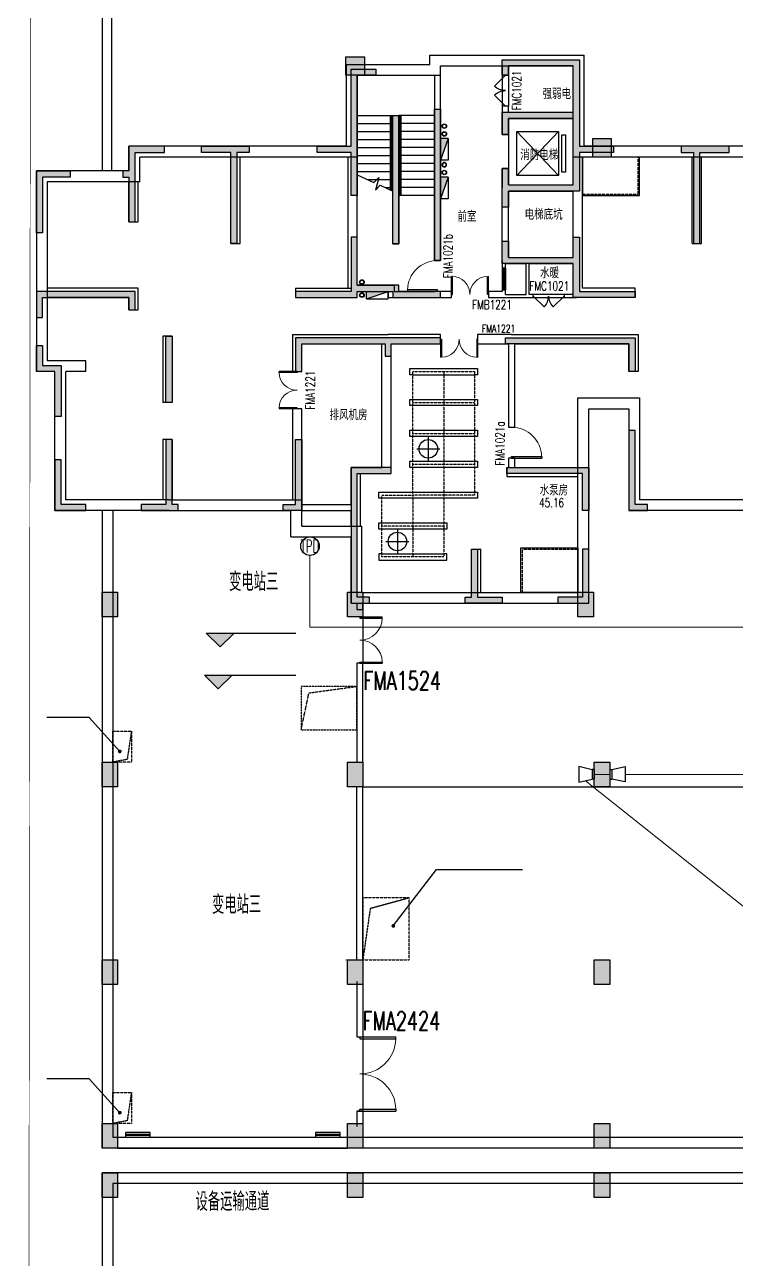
# Model space of a CAD drawing. Extents: x -1348811 to -222202, y -369435 to 53046.
# Drawn here: x -596776 to -573715, y -131861 to -91880 of the extents above; entities that cross this region are included whole.
import ezdxf
from ezdxf.enums import TextEntityAlignment as Align

# ---------------------------------------------------------------- set-up
doc = ezdxf.new("R2010")
doc.units = 0
doc.header["$LTSCALE"] = 10
doc.header["$MEASUREMENT"] = 0
for name, pattern in [('BORDER', [1.75, 0.5, -0.25, 0.5, -0.25, 0, -0.25]), ('DASH', [0.35, 0.25, -0.1]), ('DASHDOT', [25.4, 12.7, -6.35, 0, -6.35]), ('DASHED2', [0.375, 0.25, -0.125])]:
    doc.linetypes.add(name, pattern=pattern)
doc.layers.get('0').update_dxf_attribs({"linetype": 'CONTINUOUS'})
for name, color, linetype in [('A-STAIRS', 9, 'CONTINUOUS'), ('COLU', 1, 'CONTINUOUS'), ('COLU_HATCH', 252, 'CONTINUOUS'), ('DIM_ELEV', 3, 'CONTINUOUS'), ('DIM_LEAD', 3, 'CONTINUOUS'), ('DIM_SYMB', 3, 'CONTINUOUS'), ('E-EP', 6, 'CONTINUOUS'), ('jlq', 1, 'CONTINUOUS'), ('JPS-J-0', 6, 'CONTINUOUS'), ('JPS-X', 1, 'BORDER'), ('JPS-X-TEXT', 1, 'CONTINUOUS'), ('JPS-XHS', 7, 'CONTINUOUS'), ('jq-h', 252, 'CONTINUOUS'), ('jz', 121, 'CONTINUOUS'), ('OUTLINE', 93, 'DASH'), ('RD-equip', 3, 'CONTINUOUS'), ('RD-text', 4, 'CONTINUOUS'), ('STAIR', 9, 'CONTINUOUS'), ('TEXT', 7, 'CONTINUOUS'), ('wall', 8, 'CONTINUOUS'), ('WINDOW', 4, 'CONTINUOUS'), ('WINDOW_TEXT', 6, 'CONTINUOUS'), ('wj', 1, 'CONTINUOUS'), ('基坑', 132, 'CONTINUOUS'), ('控制线', 5, 'CONTINUOUS'), ('索引', 30, 'CONTINUOUS'), ('防火分区', 6, 'CONTINUOUS')]:
    doc.layers.add(name, color=color, linetype=linetype)
doc.layers.add('RD-line', color=2, linetype='CONTINUOUS', lineweight=0)
doc.styles.add('_TCH_SPACE', font='SIMPLEX', dxfattribs={"bigfont": 'GBCBIG'})
doc.styles.add('_TCH_WINDOW', font='SIMPLEX', dxfattribs={"bigfont": 'GBCBIG'})
doc.styles.add('_TEL_DIM', font='SIMPLEX', dxfattribs={"width": 0.8, "height": 3.5, "bigfont": 'HZTXT'})
doc.styles.add('FS1', font='txt4', dxfattribs={"width": 0.8, "bigfont": 'fstxt'})
doc.styles.add('FS2', font='tjromans.shx', dxfattribs={"width": 0.8, "bigfont": 'tjhztxt.shx'})
doc.styles.add('TEXT', font='tjromans.shx', dxfattribs={"width": 0.8, "height": 400, "bigfont": 'tjhztxt.shx'})
doc.linetypes.add('BRA', pattern='A,2.8,-0.1,["B",_TEL_DIM,S=0.07,R=0,X=0,Y=-0.12],-0.25', length=3.15)

# ---------------------------------------------------------------- blocks, each defined once
blk = doc.blocks.new('$DorLib2D$00000002')
for p, q in [((-0.5, 0), (-0.5, 0.4875)), ((-0.475, 0.4875), (-0.5, 0.4875)), ((-0.475, 0), (-0.475, 0.4875)), ((0.475, 0), (0.475, 0.4875)), ((0.475, 0.4875), (0.5, 0.4875)), ((0.5, 0), (0.5, 0.4875)), ((-0.5, 0), (-0.475, 0)), ((0.5, 0), (0.475, 0))]:
    blk.add_line(p, q)
at = {"lineweight": 13}
for centre, start, end in [((-0.4875, 0), 0, 88.53072), ((0.4875, 0), 91.46928, 180)]:
    blk.add_arc(centre, 0.4875, start, end, dxfattribs=at)
blk = doc.blocks.new('JG301')
at = {"layer": 'jq-h'}
for points in [[(-200, -1700), (-2500, -1700), (-2500, -2425), (-2300, -2425), (-2300, -1900), (-200, -1900), (-200, -4050), (-2300, -4050), (-2300, -3525), (-2500, -3525), (-2500, -4775), (-2300, -4775), (-2300, -4250), (0, -4250), (0, -3000), (1100, -3000), (1100, -2800), (0, -2800), (0, 0), (-2500, 0), (-2500, -500), (-2300, -500), (-2300, -200), (-200, -200)], [(-7200, -500), (-6600, -500), (-6600, -300), (-7400, -300), (-7400, -2800), (-8500, -2800), (-8500, -3000), (-7400, -3000), (-7400, -4400), (-7200, -4400)], [(-5850, -1800), (-6050, -1800), (-6050, -5960), (-5850, -5960)], [(-4500, -1600), (-4700, -1600), (-4700, -6500), (-4500, -6500)], [(-14600, -5250), (-14400, -5250), (-14400, -3000), (-13450, -3000), (-13450, -2800), (-14600, -2800), (-14600, -3600), (-14800, -3600), (-14800, -3800), (-14600, -3800)], [(-10700, -2800), (-12250, -2800), (-12250, -3000), (-11300, -3000), (-11300, -5950), (-11100, -5950), (-11100, -3000), (-10700, -3000)], [(3700, -5950), (3900, -5950), (3900, -3000), (4850, -3000), (4850, -2800), (3300, -2800), (3300, -3000), (3700, -3000)], [(-17400, -3800), (-16500, -3800), (-16500, -3600), (-17600, -3600), (-17600, -3600), (-17600, -5600), (-17400, -5600)], [(-9200, -7700), (-7200, -7700), (-7200, -7500), (-6050, -7500), (-6050, -7700), (-4500, -7700), (-4500, -7500), (-5850, -7500), (-5850, -7300), (-7200, -7300), (-7200, -5750), (-7400, -5750), (-7400, -7500), (-9200, -7500)], [(0, -5750), (0, -7500), (1800, -7500), (1800, -7700), (-200, -7700), (-200, -6600), (-2300, -6600), (-2500, -6600), (-2500, -5875), (-2300, -5875), (-2300, -6400), (-200, -6400), (-200, -5750)], [(-14400, -7500), (-17600, -7500), (-17600, -8350), (-17400, -8350), (-17400, -7700), (-14600, -7700), (-14600, -8100), (-14400, -8100)], [(-13400, -11100), (-13200, -11100), (-13200, -8950), (-13400, -8950)], [(-4500, -9000), (-9200, -9000), (-9200, -10100), (-9000, -10100), (-9000, -9200), (-6300, -9200), (-6300, -9600), (-6100, -9600), (-6100, -9200), (-4500, -9200)], [(1800, -9000), (-2400, -9000), (-2400, -9200), (1600, -9200), (1600, -10100), (1800, -10100)], [(-16800, -10100), (-16800, -9900), (-17400, -9900), (-17400, -9250), (-17600, -9250), (-17600, -10100), (-17000, -10100), (-17000, -11550), (-16800, -11550)], [(-14200, -14600), (-13000, -14600), (-13000, -14400), (-13200, -14400), (-13200, -12300), (-13400, -12300), (-13400, -14400), (-14200, -14400)], [(-9000, -12300), (-9200, -12300), (-9200, -14400), (-9600, -14400), (-9600, -14600), (-9000, -14600)], [(1800, -12000), (1600, -12000), (1600, -14600), (2200, -14600), (2200, -14400), (1800, -14400)], [(-17000, -14600), (-16000, -14600), (-16000, -14400), (-16800, -14400), (-16800, -12950), (-17000, -12950)], [(-7200, -13400), (-6100, -13400), (-6100, -13200), (-7400, -13200), (-7400, -17600), (-6800, -17600), (-6800, -17400), (-7200, -17400)], [(100, -14600), (300, -14600), (300, -13200), (-2350, -13200), (-2350, -13400), (100, -13400)], [(-3700, -17600), (-2500, -17600), (-2500, -17400), (-3300, -17400), (-3300, -15850), (-3500, -15850), (-3500, -17400), (-3700, -17400)], [(300, -15850), (100, -15850), (100, -17400), (-700, -17400), (-700, -17600), (300, -17600)]]:
    blk.add_hatch(color=256, dxfattribs=at).paths.add_polyline_path(points)
at = {"layer": 'wj'}
for points in [[(1100, -3000), (0, -3000), (0, -4250), (-2300, -4250), (-2300, -4775), (-2500, -4775), (-2500, -3525), (-2300, -3525), (-2300, -4050), (-200, -4050), (-200, -1900), (-2300, -1900), (-2300, -2425), (-2500, -2425), (-2500, -1700), (-200, -1700), (-200, -200), (-2300, -200), (-2300, -500), (-2500, -500), (-2500, 0), (0, 0), (0, -2800), (1100, -2800), (1100, -3000)], [(-7200, -500), (-7200, -4400), (-7400, -4400), (-7400, -3000), (-8500, -3000), (-8500, -2800), (-7400, -2800), (-7400, -300), (-6600, -300), (-6600, -500), (-7200, -500)], [(-14400, -5250), (-14400, -3000), (-13450, -3000), (-13450, -2800), (-14600, -2800), (-14600, -3600), (-14800, -3600), (-14800, -3800), (-14600, -3800), (-14600, -5250), (-14400, -5250)], [(-11300, -3000), (-12250, -3000), (-12250, -2800), (-10700, -2800), (-10700, -3000), (-11100, -3000), (-11100, -5950), (-11300, -5950), (-11300, -3000)], [(3900, -3000), (4850, -3000), (4850, -2800), (3300, -2800), (3300, -3000), (3700, -3000), (3700, -5950), (3900, -5950), (3900, -3000)], [(-17400, -3800), (-17400, -5600), (-17600, -5600), (-17600, -3600), (-16500, -3600), (-16500, -3800), (-17400, -3800)], [(0, -5750), (0, -7500), (1800, -7500), (1800, -7700), (-200, -7700), (-200, -6600), (-2300, -6600), (-2300, -6600), (-2500, -6600), (-2500, -5875), (-2300, -5875), (-2300, -6400), (-200, -6400), (-200, -5750), (0, -5750)], [(-14400, -7500), (-17600, -7500), (-17600, -8350), (-17400, -8350), (-17400, -7700), (-14600, -7700), (-14600, -8100), (-14400, -8100), (-14400, -7500)], [(-9200, -9000), (-9200, -10100), (-9000, -10100), (-9000, -9200), (-6300, -9200), (-6300, -9600), (-6100, -9600), (-6100, -9200), (-4500, -9200), (-4500, -9000), (-9200, -9000)], [(-17400, -9250), (-17400, -9900), (-16800, -9900), (-16800, -10100), (-16800, -10100), (-16800, -11550), (-17000, -11550), (-17000, -10100), (-17600, -10100), (-17600, -9250), (-17400, -9250)], [(-14200, -14400), (-14200, -14600), (-13000, -14600), (-13000, -14400), (-13200, -14400), (-13200, -12300), (-13400, -12300), (-13400, -14400), (-14200, -14400)], [(1600, -14600), (2200, -14600), (2200, -14400), (1800, -14400), (1800, -12000), (1600, -12000), (1600, -14600)], [(-16800, -14400), (-16800, -12950), (-17000, -12950), (-17000, -14600), (-16000, -14600), (-16000, -14400), (-16800, -14400)], [(-7400, -17600), (-6800, -17600), (-6800, -17400), (-7200, -17400), (-7200, -13400), (-6100, -13400), (-6100, -13200), (-7400, -13200), (-7400, -17600)], [(300, -14600), (100, -14600), (100, -13400), (-2350, -13400), (-2350, -13200), (300, -13200), (300, -14600)], [(-3700, -17400), (-3500, -17400), (-3500, -15850), (-3300, -15850), (-3300, -17400), (-2500, -17400), (-2500, -17600), (-3700, -17600), (-3700, -17400)], [(-700, -17400), (-700, -17600), (300, -17600), (300, -15850), (100, -15850), (100, -17400), (-700, -17400)]]:
    blk.add_lwpolyline(points, dxfattribs=at)
for points in [[(-5850, -1800), (-5850, -5960), (-6050, -5960), (-6050, -1800)], [(-4700, -1600), (-4500, -1600), (-4500, -6500), (-4700, -6500)], [(-7200, -7700), (-7200, -7500), (-6050, -7500), (-6050, -7700), (-4500, -7700), (-4500, -7500), (-5850, -7500), (-5850, -7300), (-7200, -7300), (-7200, -5750), (-7400, -5750), (-7400, -7500), (-9200, -7500), (-9200, -7700)], [(-13200, -8950), (-13200, -11100), (-13400, -11100), (-13400, -8950)], [(1600, -10100), (1600, -9200), (-2400, -9200), (-2400, -9000), (1800, -9000), (1800, -10100)], [(-9600, -14400), (-9200, -14400), (-9200, -12300), (-9000, -12300), (-9000, -14600), (-9600, -14600)]]:
    blk.add_lwpolyline(points, close=True, dxfattribs=at)
blk = doc.blocks.new('zw')
at = {"layer": 'COLU_HATCH'}
for points in [[(7900, -54356), (8500, -54356), (8500, -54956), (7900, -54956)], [(15900, -57006), (16500, -57006), (16500, -57606), (15900, -57606)], [(0, -71700), (500, -71700), (500, -72500), (0, -72500)], [(7950, -71700), (8450, -71700), (8450, -72500), (7950, -72500)], [(15420, -71700), (15920, -71700), (15920, -72500), (15420, -72500)], [(0, -77200), (500, -77200), (500, -78000), (0, -78000)], [(7950, -77200), (8450, -77200), (8450, -78000), (7950, -78000)], [(15950, -77200), (16450, -77200), (16450, -78000), (15950, -78000)], [(0, -83600), (500, -83600), (500, -84400), (0, -84400)], [(7950, -83600), (8450, -83600), (8450, -84400), (7950, -84400)], [(15950, -83600), (16450, -83600), (16450, -84400), (15950, -84400)], [(0, -88900), (500, -88900), (500, -89700), (0, -89700)], [(7950, -88900), (8450, -88900), (8450, -89700), (7950, -89700)], [(15950, -88900), (16450, -88900), (16450, -89700), (15950, -89700)], [(0, -90500), (500, -90500), (500, -91300), (0, -91300)], [(7950, -90500), (8450, -90500), (8450, -91300), (7950, -91300)], [(15950, -90500), (16450, -90500), (16450, -91300), (15950, -91300)]]:
    blk.add_hatch(color=256, dxfattribs=at).paths.add_polyline_path(points)
at = {"layer": 'COLU'}
for points in [[(7900, -54356), (8500, -54356), (8500, -54956), (7900, -54956)], [(15900, -57006), (16500, -57006), (16500, -57606), (15900, -57606)], [(0, -71700), (500, -71700), (500, -72500), (0, -72500)], [(7950, -71700), (8450, -71700), (8450, -72500), (7950, -72500)], [(15420, -71700), (15920, -71700), (15920, -72500), (15420, -72500)], [(0, -77200), (500, -77200), (500, -78000), (0, -78000)], [(7950, -77200), (8450, -77200), (8450, -78000), (7950, -78000)], [(15950, -77200), (16450, -77200), (16450, -78000), (15950, -78000)], [(0, -83600), (500, -83600), (500, -84400), (0, -84400)], [(7950, -83600), (8450, -83600), (8450, -84400), (7950, -84400)], [(15950, -83600), (16450, -83600), (16450, -84400), (15950, -84400)], [(0, -88900), (500, -88900), (500, -89700), (0, -89700)], [(7950, -88900), (8450, -88900), (8450, -89700), (7950, -89700)], [(15950, -88900), (16450, -88900), (16450, -89700), (15950, -89700)], [(0, -90500), (500, -90500), (500, -91300), (0, -91300)], [(7950, -90500), (8450, -90500), (8450, -91300), (7950, -91300)], [(15950, -90500), (16450, -90500), (16450, -91300), (15950, -91300)]]:
    blk.add_lwpolyline(points, close=True, dxfattribs=at)
blk = doc.blocks.new('jlqq')
at = {"layer": 'jlq'}
for p, q in [((1155, -3422), (1155, -65271)), ((1455, -3373), (1455, -65271)), ((1455, -65271), (1155, -65271)), ((1155, -76271), (1155, -96915)), ((1505, -76271), (1155, -76271)), ((1505, -76271), (1505, -96565)), ((1505, -96565), (65105, -96565)), ((65105, -96915), (1155, -96915)), ((1155, -97715), (1155, -103515)), ((65105, -97715), (1155, -97715)), ((65105, -98065), (1505, -98065)), ((1505, -98065), (1505, -140248))]:
    blk.add_line(p, q, dxfattribs=at)
blk = doc.blocks.new('DTTT')
at = {"layer": 'jz'}
for p, q in [((748, -792), (-748, 792)), ((-748, -792), (748, 792))]:
    blk.add_line(p, q, dxfattribs=at)
for points in [[(-1003, -673), (-1003, 673), (-871, 673), (-871, -673)], [(-748, -792), (-748, 792), (748, 792), (748, -792)]]:
    blk.add_lwpolyline(points, close=True, dxfattribs=at)
blk = doc.blocks.new('Manhole')
for p, q in [((500, -875), (500, -125)), ((125, -500), (875, -500))]:
    blk.add_line(p, q)
blk.add_circle((500, -500), 300)
blk = doc.blocks.new('st02')
at = {"layer": 'DIM_SYMB'}
blk.add_lwpolyline([(0, -1930), (537, -2172), (693, -2013), (587, -2426), (742, -2265), (1150, -2450)], dxfattribs=at)
at = {"layer": 'STAIR'}
for p, q in [((0, 0), (1150, 0)), ((1080, -2418), (1080, 0)), ((1120, -2436), (1120, 0)), ((2500, 0), (1350, 0)), ((1380, -2600), (1380, 0)), ((1420, -2600), (1420, 0)), ((0, -260), (1080, -260)), ((1120, -260), (1150, -260)), ((1380, -260), (1350, -260)), ((2500, -260), (1420, -260)), ((0, -520), (1080, -520)), ((0, -780), (1080, -780)), ((1120, -520), (1150, -520)), ((1120, -780), (1150, -780)), ((1380, -520), (1350, -520)), ((1380, -780), (1350, -780)), ((2500, -520), (1420, -520)), ((2500, -780), (1420, -780)), ((0, -1040), (1080, -1040)), ((1120, -1040), (1150, -1040)), ((1380, -1040), (1350, -1040)), ((2500, -1040), (1420, -1040)), ((0, -1300), (1080, -1300)), ((0, -1560), (1080, -1560)), ((1120, -1300), (1150, -1300)), ((1120, -1560), (1150, -1560)), ((1380, -1300), (1350, -1300)), ((1380, -1560), (1350, -1560)), ((2500, -1300), (1420, -1300)), ((2500, -1560), (1420, -1560)), ((0, -1820), (1080, -1820)), ((1120, -1820), (1150, -1820)), ((1380, -1820), (1350, -1820)), ((2500, -1820), (1420, -1820)), ((332, -2080), (1080, -2080)), ((609, -2340), (670, -2340)), ((907, -2340), (1080, -2340)), ((1120, -2080), (1150, -2080)), ((1120, -2340), (1150, -2340)), ((1380, -2080), (1350, -2080)), ((1380, -2340), (1350, -2340)), ((2500, -2080), (1420, -2080)), ((2500, -2340), (1420, -2340)), ((2500, -2600), (1350, -2600))]:
    blk.add_line(p, q, dxfattribs=at)
blk = doc.blocks.new('FF')
at = {"linetype": 'Continuous'}
for radius in [75, 60]:
    blk.add_circle((0, 0), radius, dxfattribs=at)
blk = doc.blocks.new('DXHS')
at = {"layer": 'JPS-XHS'}
blk.add_hatch(color=256, dxfattribs=at).paths.add_polyline_path([(-350, 240), (-350, 0), (350, 0)])
at = {"layer": 'JPS-XHS', "linetype": 'Continuous'}
for p, q in [((-350, 240), (-350, 0)), ((-350, 240), (350, 240)), ((-350, 0), (350, 0)), ((350, 240), (350, 0))]:
    blk.add_line(p, q, dxfattribs=at)
at = {"layer": 'JPS-XHS'}
blk.add_line((-350, 240), (350, 0), dxfattribs=at)
blk = doc.blocks.new('A$C154042D1')
at = {"layer": 'JPS-X'}
for p, rotation in [((13120, -2050), 270), ((13120, -2300), 270), ((13120, -3550), 270), ((42680, -3300), 90), ((10450, -7100), 180), ((10450, -7520), 180)]:
    blk.add_blockref('FF', p, dxfattribs=dict(at, rotation=rotation))
at = {"layer": 'JPS-X', "xscale": -1}
for p, rotation in [((42680, -2050), 90), ((42680, -2300), 90), ((13120, -3300), 270), ((42680, -3550), 90), ((45350, -7100), 180), ((45350, -7520), 180)]:
    blk.add_blockref('FF', p, dxfattribs=dict(at, rotation=rotation))
at = {"layer": 'JPS-XHS'}
for p, rotation in [((13000, -2800), 270), ((13000, -4050), 270), ((44850, -7400), 180)]:
    blk.add_blockref('DXHS', p, dxfattribs=dict(at, rotation=rotation))
at = {"layer": 'JPS-XHS', "xscale": -1}
for p, rotation in [((42800, -2800), 90), ((42800, -4050), 90), ((10950, -7400), 180)]:
    blk.add_blockref('DXHS', p, dxfattribs=dict(at, rotation=rotation))
blk = doc.blocks.new('$DorLib2D$00000001')
for p, q in [((0.45, 0.975), (0.5, 0.975)), ((0.45, 0), (0.45, 0.975)), ((0.5, 0), (0.5, 0.975)), ((0.5, 0), (0.45, 0))]:
    blk.add_line(p, q)
at = {"lineweight": 13}
blk.add_arc((0.475, 0), 0.975, 91.4693, 180, dxfattribs=at)
blk = doc.blocks.new('$WINLIB2D$00000001')
for p, q in [((-0.5, 0.5), (0.5, 0.5)), ((-0.5, 0.5), (-0.5, -0.5)), ((0.5, 0.167), (-0.5, 0.167)), ((0.5, -0.5), (0.5, 0.5)), ((0.5, -0.167), (-0.5, -0.167)), ((-0.5, -0.5), (0.5, -0.5))]:
    blk.add_line(p, q)
blk = doc.blocks.new('$DorLib2D$00000116')
at = {"color": 0}
for p, q in [((-0.5, 0), (-0.146, 0.354)), ((0.5, 0), (0.146, 0.354))]:
    blk.add_line(p, q, dxfattribs=at)
for centre, start, end in [((-0.5, 0), 0, 45), ((0.5, 0), 135, 180)]:
    blk.add_arc(centre, 0.5, start, end, dxfattribs=at)
blk = doc.blocks.new('p2j3')
at = {"layer": 'DIM_SYMB'}
for points in [[(10940, 1800, 0, 0, 0), (10940, 800, 80, 0, 0), (10940, 500, 0, 0, 0)], [(12360, -800, 0, 0, 0), (12360, 1500, 80, 0, 0), (12360, 1800, 0, 0, 0)]]:
    blk.add_lwpolyline(points, format="xyseb", dxfattribs=at)
at = {"layer": 'JPS-J-0', "linetype": 'DASH'}
for p, q in [((13200, -6500), (13200, -10500)), ((12200, -7500), (14200, -7500)), ((12200, -8500), (14200, -8500)), ((12200, -9500), (14200, -9500)), ((13200, -10500), (12200, -10500)), ((12200, -10500), (12200, -12500)), ((13200, -11500), (11200, -11500))]:
    blk.add_line(p, q, dxfattribs=at)
for points in [[(17700, 450), (17700, -750), (19500, -750), (19500, 450)], [(17550, -12250), (17550, -13650), (15750, -13650), (15750, -12250)]]:
    blk.add_lwpolyline(points, close=True, dxfattribs=at)
at = {"layer": 'JPS-J-0'}
for points in [[(17700, 450), (17700, -800), (19550, -800), (19550, 450)], [(17550, -12200), (17550, -13650), (15700, -13650), (15700, -12200)]]:
    blk.add_lwpolyline(points, close=True, dxfattribs=at)
at = {"layer": 'JPS-J-0', "linetype": 'DASH'}
for points in [[(12200, -10500), (12200, -6500), (14200, -6500), (14200, -10500), (13200, -10500), (13200, -12500), (11200, -12500), (11200, -10500), (12200, -10500)], [(12200, -9500), (14200, -9500)]]:
    blk.add_lwpolyline(points, dxfattribs=at)
at = {"layer": 'JPS-J-0', "color": 2}
for points in [[(12200, -6600), (12100, -6600), (12100, -6400), (14300, -6400), (14300, -6600), (14200, -6600)], [(12200, -6600), (14200, -6600)], [(12200, -7600), (12100, -7600), (12100, -7400), (12200, -7400)], [(12200, -7400), (14200, -7400)], [(14200, -7400), (14300, -7400), (14300, -7600), (14200, -7600)], [(14200, -7600), (12200, -7600)], [(12200, -8600), (12100, -8600), (12100, -8400), (12200, -8400)], [(12200, -8400), (14200, -8400)], [(14200, -8600), (12200, -8600)], [(14200, -8400), (14300, -8400), (14300, -8600), (14200, -8600)], [(12200, -9600), (12100, -9600), (12100, -9400), (12200, -9400)], [(12200, -9400), (14200, -9400)], [(14200, -9400), (14300, -9400), (14300, -9600), (14200, -9600)], [(14200, -9600), (12200, -9600)], [(11200, -10600), (11100, -10600), (11100, -10400), (11200, -10400)], [(11200, -10400), (14200, -10400)], [(14200, -10600), (11200, -10600)], [(14200, -10400), (14300, -10400), (14300, -10600), (14200, -10600)], [(11200, -11600), (11100, -11600), (11100, -11400), (11200, -11400)], [(11200, -11400), (13200, -11400)], [(13200, -11400), (13300, -11400), (13300, -11600), (13200, -11600)], [(13200, -11600), (11200, -11600)], [(11200, -12400), (11100, -12400), (11100, -12600), (13300, -12600), (13300, -12400), (13200, -12400)], [(11200, -12400), (13200, -12400)]]:
    blk.add_lwpolyline(points, dxfattribs=at)
at = {"layer": 'STAIR'}
blk.add_line((15300, 1175), (15300, 75), dxfattribs=at)
at = {"layer": 'wall'}
for p, q in [((12750, 3750), (15200, 3750)), ((12750, 3450), (12750, 3750)), ((15200, 3750), (17750, 3750)), ((17750, 1800), (17750, 3750)), ((10050, 3450), (12750, 3450)), ((10050, 800), (10050, 3450)), ((13100, 3400), (15200, 3400)), ((13100, 3100), (13100, 3400)), ((15100, 3400), (15100, 3100)), ((15200, 3400), (17400, 3400)), ((15300, 3100), (15300, 3400)), ((17400, 1800), (17400, 3400)), ((10400, 3100), (13100, 3100)), ((10400, 450), (10400, 3100)), ((12900, 3100), (12900, -2900)), ((13100, -2900), (13100, 3100)), ((15100, 3100), (15300, 3100)), ((15300, 2100), (15100, 2100)), ((15100, 2100), (15100, 1800)), ((15300, 1900), (15300, 2100)), ((11550, -2360), (11550, 1800)), ((11550, 1800), (11750, 1800)), ((11750, -2360), (11750, 1800)), ((15100, 1800), (15100, 1175)), ((15103, 1823), (15103, 1823)), ((15297, 1777), (15297, 1777)), ((15300, 1900), (17400, 1900)), ((15300, 1175), (15300, 1700)), ((15300, 1700), (17400, 1700)), ((17400, 450), (17400, 1800)), ((17750, 800), (17750, 1800)), ((3000, 0), (3000, 800)), ((6400, 800), (3000, 800)), ((10050, 800), (6400, 800)), ((15100, 1175), (15300, 1175)), ((21400, 800), (17750, 800)), ((24800, 800), (21400, 800)), ((3350, -350), (3350, 450)), ((6400, 450), (3350, 450)), ((6300, -2350), (6300, 450)), ((10400, 450), (6400, 450)), ((6600, -2350), (6600, 450)), ((10100, -3800), (10100, 450)), ((10400, -3700), (10400, 450)), ((17400, -450), (17400, 450)), ((21400, 450), (17400, 450)), ((17700, -550), (17700, 450)), ((21250, -2350), (21250, 450)), ((24450, 450), (21400, 450)), ((21550, -2350), (21550, 450)), ((3000, 0), (0, 0)), ((15300, 75), (15100, 75)), ((15100, 75), (15100, -550)), ((15300, -450), (15300, 75)), ((0, 0), (0, -3990)), ((3350, -350), (350, -350)), ((350, -350), (350, -3990)), ((3000, -1650), (3000, -350)), ((3300, -1650), (3300, -350)), ((15100, -2900), (15100, -550)), ((15300, -450), (17400, -450)), ((15300, -2800), (15300, -650)), ((15300, -650), (17400, -650)), ((17400, -2800), (17400, -650)), ((17700, -2900), (17700, -550)), ((3000, -1650), (3300, -1650)), ((6300, -2350), (6600, -2350)), ((11550, -2360), (11750, -2360)), ((21250, -2350), (21550, -2350)), ((12900, -2900), (13100, -2900)), ((15100, -2900), (15100, -3150)), ((15100, -3150), (15200, -3150)), ((15200, -3150), (15200, -3000)), ((15200, -3000), (15870, -3000)), ((15300, -2800), (15870, -2800)), ((15870, -2800), (17400, -2800)), ((15870, -4000), (15870, -3000)), ((15970, -4000), (15970, -3000)), ((15970, -3000), (17400, -3000)), ((17400, -4000), (17400, -3000)), ((17700, -3800), (17700, -2900)), ((0, -3990), (0, -6500)), ((3300, -3800), (350, -3800)), ((350, -3990), (350, -6150)), ((3300, -4500), (3300, -3800)), ((8400, -3800), (10200, -3800)), ((8400, -3800), (8400, -4100)), ((10200, -3800), (10200, -3800)), ((10400, -3700), (11600, -3700)), ((10400, -4100), (10400, -3900)), ((10400, -3900), (11400, -3900)), ((11400, -3900), (11400, -4100)), ((11600, -3700), (11600, -3900)), ((11600, -3900), (12900, -3900)), ((13100, -3900), (12900, -3900)), ((13450, -3900), (13100, -3900)), ((13450, -4100), (13450, -3900)), ((15100, -3900), (14650, -3900)), ((14650, -3900), (14650, -4100)), ((15200, -3850), (15100, -3850)), ((15100, -3850), (15100, -3900)), ((15200, -4000), (15200, -3850)), ((19400, -3800), (17700, -3800)), ((19400, -4100), (19400, -3800)), ((3000, -4100), (350, -4100)), ((3000, -4500), (3000, -4100)), ((8400, -4100), (10400, -4100)), ((11400, -4100), (13000, -4100)), ((13000, -4100), (13450, -4100)), ((14650, -4100), (15200, -4100)), ((15200, -4000), (15870, -4000)), ((15200, -4100), (15870, -4100)), ((15870, -4100), (16100, -4100)), ((16100, -4000), (15970, -4000)), ((16100, -4100), (16100, -4000)), ((17400, -4000), (17100, -4000)), ((17100, -4000), (17100, -4100)), ((17100, -4100), (17500, -4100)), ((19400, -4100), (17500, -4100)), ((3000, -4500), (3300, -4500)), ((4100, -5350), (4100, -7500)), ((4400, -5350), (4100, -5350)), ((4400, -5350), (4400, -7500)), ((8300, -5300), (11400, -5300)), ((8300, -5300), (8300, -6500)), ((13100, -5300), (11400, -5300)), ((13100, -5600), (13100, -5300)), ((15400, -5300), (14300, -5300)), ((14300, -5300), (14300, -5600)), ((15400, -5300), (19500, -5300)), ((19500, -5300), (19500, -6500)), ((8600, -5600), (11200, -5600)), ((8600, -6500), (8600, -5600)), ((11200, -9600), (11200, -5600)), ((11500, -5600), (13100, -5600)), ((11500, -9800), (11500, -5600)), ((14300, -5600), (15300, -5600)), ((15300, -5600), (15300, -8300)), ((15500, -8300), (15500, -5600)), ((15500, -5600), (19200, -5600)), ((19200, -5600), (19200, -6500)), ((700, -6150), (350, -6150)), ((1600, -6150), (700, -6150)), ((1600, -6500), (1600, -6150)), ((600, -6500), (0, -6500)), ((600, -11000), (600, -6500)), ((950, -10650), (950, -6500)), ((1600, -6500), (950, -6500)), ((8300, -6500), (8600, -6500)), ((19500, -6500), (19200, -6500)), ((4400, -7500), (4100, -7500)), ((17550, -9700), (17550, -7350)), ((17550, -7350), (19550, -7350)), ((19550, -7350), (19550, -10650)), ((8600, -7700), (8300, -7700)), ((8300, -7700), (8300, -10650)), ((8600, -10800), (8600, -7700)), ((17900, -9700), (17900, -7700)), ((17900, -7700), (19200, -7700)), ((19200, -7700), (19200, -11000)), ((15300, -8300), (15500, -8300)), ((4100, -8700), (4100, -10650)), ((4400, -8700), (4100, -8700)), ((4400, -8700), (4400, -10650)), ((15500, -9300), (15300, -9300)), ((15300, -9300), (15300, -9600)), ((15500, -9600), (15500, -9300)), ((10200, -9600), (11200, -9600)), ((10200, -10800), (10200, -9600)), ((10500, -9800), (11500, -9800)), ((10500, -10900), (10500, -9800)), ((15250, -9600), (15300, -9600)), ((15250, -9600), (15250, -9900)), ((15250, -9900), (15400, -9900)), ((15400, -9900), (17550, -9900)), ((15500, -9600), (17550, -9600)), ((17550, -13650), (17550, -9700)), ((17900, -14000), (17900, -9700)), ((4300, -10650), (950, -10650)), ((4300, -10650), (8600, -10650)), ((8600, -11500), (8600, -10650)), ((23500, -10650), (19550, -10650)), ((4300, -11000), (600, -11000)), ((4300, -11000), (8250, -11000)), ((8250, -11850), (8250, -11000)), ((8600, -10800), (10200, -10800)), ((8600, -11000), (10200, -11000)), ((10200, -11500), (10200, -11000)), ((10500, -11500), (10500, -10900)), ((23500, -11000), (19200, -11000)), ((8600, -11500), (10550, -11500)), ((10550, -13650), (10550, -11500)), ((8250, -11850), (10200, -11850)), ((10200, -14000), (10200, -11850)), ((14100, -13650), (14100, -12250)), ((14100, -12250), (14400, -12250)), ((14400, -13650), (14400, -12250)), ((10550, -13650), (14200, -13650)), ((14200, -13650), (17550, -13650)), ((10200, -14000), (14200, -14000)), ((14200, -14000), (17900, -14000))]:
    blk.add_line(p, q, dxfattribs=at)
at = {"layer": 'WINDOW'}
for p, q in [((15100, 3100), (15100, 2100)), ((15300, 3100), (15300, 2100)), ((17100, -4000), (16100, -4000)), ((16100, -4100), (17100, -4100))]:
    blk.add_line(p, q, dxfattribs=at)
at = {"layer": 'WINDOW', "linetype": 'DASH'}
for p, q in [((15300, 1175), (15100, 1175)), ((15100, 75), (15300, 75))]:
    blk.add_line(p, q, dxfattribs=at)
at = {"layer": 'JPS-J-0', "linetype": 'DASH', "rotation": 270}
for p in [(13200, -8500), (12200, -11500)]:
    blk.add_blockref('Manhole', p, dxfattribs=at)
at = {"layer": 'JPS-X-TEXT'}
blk.add_blockref('A$C154042D1', (100, 3500), dxfattribs=at)
at = {"layer": 'OUTLINE'}
blk.add_blockref('st02', (10400, 1800), dxfattribs=at)
at = {"layer": 'STAIR', "xscale": 0.9000000000232831, "yscale": 0.9000000000232831, "zscale": 0.9, "rotation": 180}
blk.add_blockref('DTTT', (16242, 565), dxfattribs=at)
at = {"layer": 'WINDOW'}
ref = blk.add_blockref('$DorLib2D$00000116', (15200, 2600), dxfattribs=dict(at, xscale=-1000, yscale=1000, zscale=-1000, rotation=90))
ref.add_attrib('A', 'FMC1021', (15713, 1965), dxfattribs={"layer": 'WINDOW_TEXT', "height": 297.5, "rotation": 90, "style": '_TCH_WINDOW', "width": 0.705882})
ref = blk.add_blockref('$DorLib2D$00000001', (13000, -3400), dxfattribs=dict(at, xscale=-1000, yscale=1000, zscale=-1000, rotation=90))
ref.add_attrib('A', 'FMA1021b', (13489, -3474), dxfattribs={"layer": 'WINDOW_TEXT', "height": 297.5, "rotation": 90, "style": '_TCH_WINDOW', "width": 0.705882})
for name, p, xscale, yscale, zscale, rotation in [('$WINLIB2D$00000001', (15150, -3500), 700.0000000000001, 100, -700, 270), ('$DorLib2D$00000002', (13700, -5450), -1200, 1200, 1200, 180)]:
    blk.add_blockref(name, p, dxfattribs=dict(at, xscale=xscale, yscale=yscale, zscale=zscale, rotation=rotation))
ref = blk.add_blockref('$DorLib2D$00000002', (14050, -4000), dxfattribs=dict(at, xscale=1200, yscale=1200, zscale=1200, rotation=359.9999999997892))
ref.add_attrib('A', 'FMB1221', (14122, -4480), dxfattribs={"layer": 'WINDOW_TEXT', "height": 297.5, "style": '_TCH_WINDOW', "width": 0.705882})
ref = blk.add_blockref('$DorLib2D$00000116', (16600, -4050), dxfattribs=dict(at, xscale=999.9999999999998, yscale=999.9999999999998, zscale=-1000, rotation=179.9999999997595))
ref.add_attrib('A', 'FMC1021', (15980, -3874), dxfattribs={"layer": 'WINDOW_TEXT', "height": 297.5, "style": '_TCH_WINDOW', "width": 0.705882})
ref = blk.add_blockref('$DorLib2D$00000002', (8450, -7100), dxfattribs=dict(at, xscale=-1200, yscale=1200, zscale=-1200, rotation=90))
ref.add_attrib('A', 'FMA1221', (9024, -7725), dxfattribs={"layer": 'WINDOW_TEXT', "height": 297.5, "rotation": 90, "style": '_TCH_WINDOW', "width": 0.705882})
ref = blk.add_blockref('$DorLib2D$00000001', (15400, -8800), dxfattribs=dict(at, xscale=1000, yscale=1000, zscale=-1000, rotation=270))
ref.add_attrib('A', 'FMA1021a', (15174, -9540), dxfattribs={"layer": 'WINDOW_TEXT', "height": 297.5, "rotation": 90, "style": '_TCH_WINDOW', "width": 0.705882})
at = {"layer": 'TEXT'}
for s, height, style, width, p in [('强弱电', 350, 'TEXT', 0.8, (16403, 2324)), ('消防电梯', 350, 'TEXT', 0.8, (15681, 350)), ('电梯底坑', 350, 'TEXT', 0.8, (15822, -1581)), ('前室', 350, 'TEXT', 0.8, (13644, -1645)), ('水暖', 350, 'TEXT', 0.8, (16323, -3475)), ('排风机房', 350, 'TEXT', 0.8, (9501, -8073)), ('水泵房', 350, 'TEXT', 0.8, (16308, -10511)), ('45.16', 297.5, '_TCH_SPACE', 0.705882, (16292, -10891))]:
    blk.add_text(s, height=height, dxfattribs=dict(at, style=style, width=width)).set_placement(p)
at = {"layer": 'WINDOW_TEXT', "style": '_TCH_SPACE', "width": 0.705882}
blk.add_text('FMA1221', height=255, dxfattribs=at).set_placement((14440, -5234))
blk = doc.blocks.new('zzzz')
at = {"layer": '索引', "rotation": 359.9999999132886}
blk.add_blockref('p2j3', (-26330, -76044), dxfattribs=at)
blk = doc.blocks.new('adasdasdasd')
at = {"layer": 'RD-equip'}
for p, q in [((-151, 430), (-251, 0)), ((-154, 500), (-154, 430)), ((-154, 500), (159, 500)), ((-154, 430), (159, 430)), ((251, 0), (158, 430)), ((159, 500), (159, 430)), ((-251, 0), (251, 0))]:
    blk.add_line(p, q, dxfattribs=at)
blk = doc.blocks.new('TPD')
at = {"layer": 'RD-equip'}
blk.add_circle((0, 0), 200, dxfattribs=at)
at = {"layer": 'RD-text', "style": 'FS1', "width": 0.8}
blk.add_attdef('CP', text='', height=350, dxfattribs=at).set_placement((0, 0), align=Align.MIDDLE)

msp = doc.modelspace()

# ---------------------------------------------------------------- hatches: boundary and pattern name
at = {"layer": 'DIM_ELEV'}
for points in [[(-590439.7, -112032.1), (-590889.7, -111582.1), (-589989.7, -111582.1)], [(-590502.6, -113391.3), (-590952.6, -112941.3), (-590052.6, -112941.3)]]:
    msp.add_hatch(color=256, dxfattribs=at).paths.add_polyline_path(points)

# ---------------------------------------------------------------- linework, layer by layer
at = {"layer": 'A-STAIRS', "linetype": 'DASH'}
for points in [[(-593917.7, -115759.4), (-593917.7, -114759.4), (-593317.7, -114759.4), (-593317.7, -115759.4)], [(-585817.7, -122159.4), (-584317.7, -122159.4), (-584317.7, -120159.4), (-585817.7, -120159.4)], [(-593917.7, -127459.4), (-593917.7, -126459.4), (-593317.7, -126459.4), (-593317.7, -127459.4)]]:
    msp.add_lwpolyline(points, close=True, dxfattribs=at)
for points in [[(-593317.7, -114759.4), (-593453.6, -115671.6), (-593917.7, -115759.4)], [(-584317.7, -120159.4), (-585579, -120504.9), (-585817.7, -122159.4)], [(-593317.7, -126459.4), (-593453.6, -127371.6), (-593917.7, -127459.4)]]:
    msp.add_lwpolyline(points, dxfattribs=at)
at = {"layer": 'DIM_ELEV'}
for p, q in [((-590439.7, -112032.1), (-590889.7, -111582.1)), ((-590889.7, -111582.1), (-587989.8, -111582.1)), ((-590439.7, -112032.1), (-589989.7, -111582.1)), ((-590502.6, -113391.3), (-590952.6, -112941.3)), ((-590952.6, -112941.3), (-587989.8, -112941.3)), ((-590502.6, -113391.3), (-590052.6, -112941.3))]:
    msp.add_line(p, q, dxfattribs=at)
at = {"layer": 'DIM_LEAD'}
for p, q in [((-594690.8, -114315.4), (-596055, -114315.4)), ((-593694.2, -115412.7), (-594690.8, -114315.4)), ((-584830.6, -121065.6), (-583426.7, -119236.6)), ((-583426.7, -119236.6), (-580648.4, -119236.6)), ((-594690.8, -126015.4), (-596055, -126015.4)), ((-593694.2, -127112.7), (-594690.8, -126015.4))]:
    msp.add_line(p, q, dxfattribs=at)
at = {"layer": 'DIM_LEAD', "const_width": 60}
for points in [[(-593674, -115434.9, 1), (-593714.4, -115390.5, 1)], [(-584848.9, -121089.4, 1), (-584812.4, -121041.8, 1)], [(-593674, -127134.9, 1), (-593714.4, -127090.5, 1)]]:
    msp.add_lwpolyline(points, format="xyb", close=True, dxfattribs=at)
at = {"layer": 'E-EP', "const_width": 75}
for points in [[(-593507.2, -127834.4), (-592707.2, -127834.4)], [(-587357.2, -127834.4), (-586557.2, -127834.4)]]:
    msp.add_lwpolyline(points, dxfattribs=at)
at = {"layer": 'E-EP'}
for points in [[(-592707.2, -127759.4), (-593507.2, -127759.4), (-593507.2, -127909.4), (-592707.2, -127909.4)], [(-586557.2, -127759.4), (-587357.2, -127759.4), (-587357.2, -127909.4), (-586557.2, -127909.4)]]:
    msp.add_lwpolyline(points, close=True, dxfattribs=at)
at = {"layer": 'RD-line'}
for p, q in [((-587530.9, -109065.8), (-587530.9, -111394.5)), ((-587530.9, -111394.5), (-539652.6, -111394.5)), ((-578317.7, -116159.4), (-577818, -116159.4))]:
    msp.add_line(p, q, dxfattribs=at)
at = {"layer": 'RD-line', "linetype": 'BRA', "ltscale": 0.8}
for p, q in [((-578317.7, -116159.4), (-577818, -116159.4)), ((-577317.8, -116159.4), (-562817.9, -116158.9)), ((-578602.6, -116361.5), (-570817.9, -122557.4))]:
    msp.add_line(p, q, dxfattribs=at)
at = {"layer": 'STAIR'}
msp.add_line((-585817.7, -116559.4), (-511752, -116559.4), dxfattribs=at)
at = {"layer": 'wall', "linetype": 'ByBlock'}
for p, q in [((-586017.7, -110615.8), (-586017.7, -110815.8)), ((-585817.7, -110815.8), (-585817.7, -110615.8)), ((-586017.7, -110815.8), (-585817.7, -110815.8)), ((-585817.7, -112559.4), (-586017.7, -112559.4)), ((-586017.7, -112559.4), (-586017.7, -115759.4)), ((-585817.7, -115759.4), (-585817.7, -112559.4)), ((-586017.7, -122159.4), (-586017.7, -116559.4)), ((-585817.7, -122159.4), (-585817.7, -116559.4)), ((-586017.7, -122859.4), (-586017.7, -124659.4)), ((-585817.7, -122859.4), (-585817.7, -124659.4)), ((-586017.7, -124659.4), (-585817.7, -124659.4)), ((-586017.7, -127059.4), (-585817.7, -127059.4)), ((-585817.7, -127059.4), (-586017.7, -127059.4)), ((-586017.7, -127059.4), (-586017.7, -127559.4)), ((-585817.7, -127059.4), (-585817.7, -127559.4)), ((-593767.7, -128259.4), (-586317.7, -128259.4))]:
    msp.add_line(p, q, dxfattribs=at)
at = {"layer": 'WINDOW', "linetype": 'ByBlock'}
for p, q in [((-585817.7, -111059.4), (-585817.7, -112559.4)), ((-585817.7, -124659.4), (-585817.7, -127059.4))]:
    msp.add_line(p, q, dxfattribs=at)
at = {"layer": '基坑', "linetype": 'DASHED2'}
msp.add_line((-586367.7, -122159.4), (-586017.7, -122159.4), dxfattribs=at)
msp.add_lwpolyline([(-586017.7, -114709.4), (-586017.7, -113309.4), (-587817.7, -113309.4), (-587817.7, -114709.4)], close=True, dxfattribs=at)
msp.add_lwpolyline([(-587817.7, -114709.4), (-587564.4, -113519.3), (-586017.7, -113309.4)], dxfattribs=at)
at = {"layer": '控制线', "color": 1, "linetype": 'DASHDOT', "ltscale": 0.1, "const_width": 20}
msp.add_lwpolyline([(-596505.6, -14825.6), (-490113.6, 21088.3), (-484038.8, 16611.3), (-484686, -239220.3), (-493861.2, -248362.2), (-596766.1, -248247.3)], close=True, dxfattribs=at)

# ---------------------------------------------------------------- block references
at = {"layer": 'COLU'}
msp.add_blockref('zw', (-594267.7, -38559.4), dxfattribs=at)
at = {"layer": 'jlq'}
msp.add_blockref('jlqq', (-595422.9, -31344.6), dxfattribs=at)
at = {"layer": 'jq-h'}
msp.add_blockref('JG301', (-578797.6, -93015.8), dxfattribs=at)
at = {"layer": 'RD-equip'}
ref = msp.add_blockref('TPD', (-587530.9, -108765.8), dxfattribs=dict(at, xscale=1.5, yscale=1.5, zscale=1.5))
ref.add_attrib('CP', 'TPD', dxfattribs={"layer": 'RD-text', "height": 405, "style": 'FS1', "width": 0.6}).set_placement((-587530.9, -108765.8), align=Align.MIDDLE)
at = {"layer": 'RD-equip', "rotation": 270.0494552518936}
msp.add_blockref('adasdasdasd', (-578817.9, -116157.4), dxfattribs=at)
at = {"layer": 'RD-equip', "xscale": -1, "rotation": 90.43838675303256}
msp.add_blockref('adasdasdasd', (-577317.8, -116151.2), dxfattribs=at)
at = {"layer": 'WINDOW', "linetype": 'ByBlock'}
for p, xscale, yscale, zscale, rotation in [((-585917.7, -111809.4), 1499.999999999998, 1499.999999999998, 1500, 269.9999999999956), ((-585917.7, -125859.4), 2399.999999999998, 2399.999999999998, 2400, 269.9999999999889)]:
    msp.add_blockref('$DorLib2D$00000002', p, dxfattribs=dict(at, xscale=xscale, yscale=yscale, zscale=zscale, rotation=rotation))
at = {"layer": '防火分区'}
msp.add_blockref('zzzz', (-570067.7, -20571.7), dxfattribs=at)

# ---------------------------------------------------------------- texts
at = {"layer": 'TEXT', "style": 'FS2', "width": 0.7}
for s, rotation, p in [('变电站三', 359.83888, (-590152.9, -110216.9)), ('变电站三', 0.16112, (-590704.9, -120673.5)), ('设备运输通道', 0.16112, (-591239.1, -130292.5))]:
    msp.add_text(s, height=600, rotation=rotation, dxfattribs=at).set_placement(p)
at = {"layer": 'WINDOW_TEXT', "linetype": 'ByBlock', "style": 'FS2', "width": 0.7}
for s, p in [('FMA1524', (-584544.1, -113120.7)), ('FMA2424', (-584568.1, -124138.2))]:
    msp.add_text(s, height=600, dxfattribs=at).set_placement(p, align=Align.MIDDLE)

doc.saveas('drawing.dxf')
